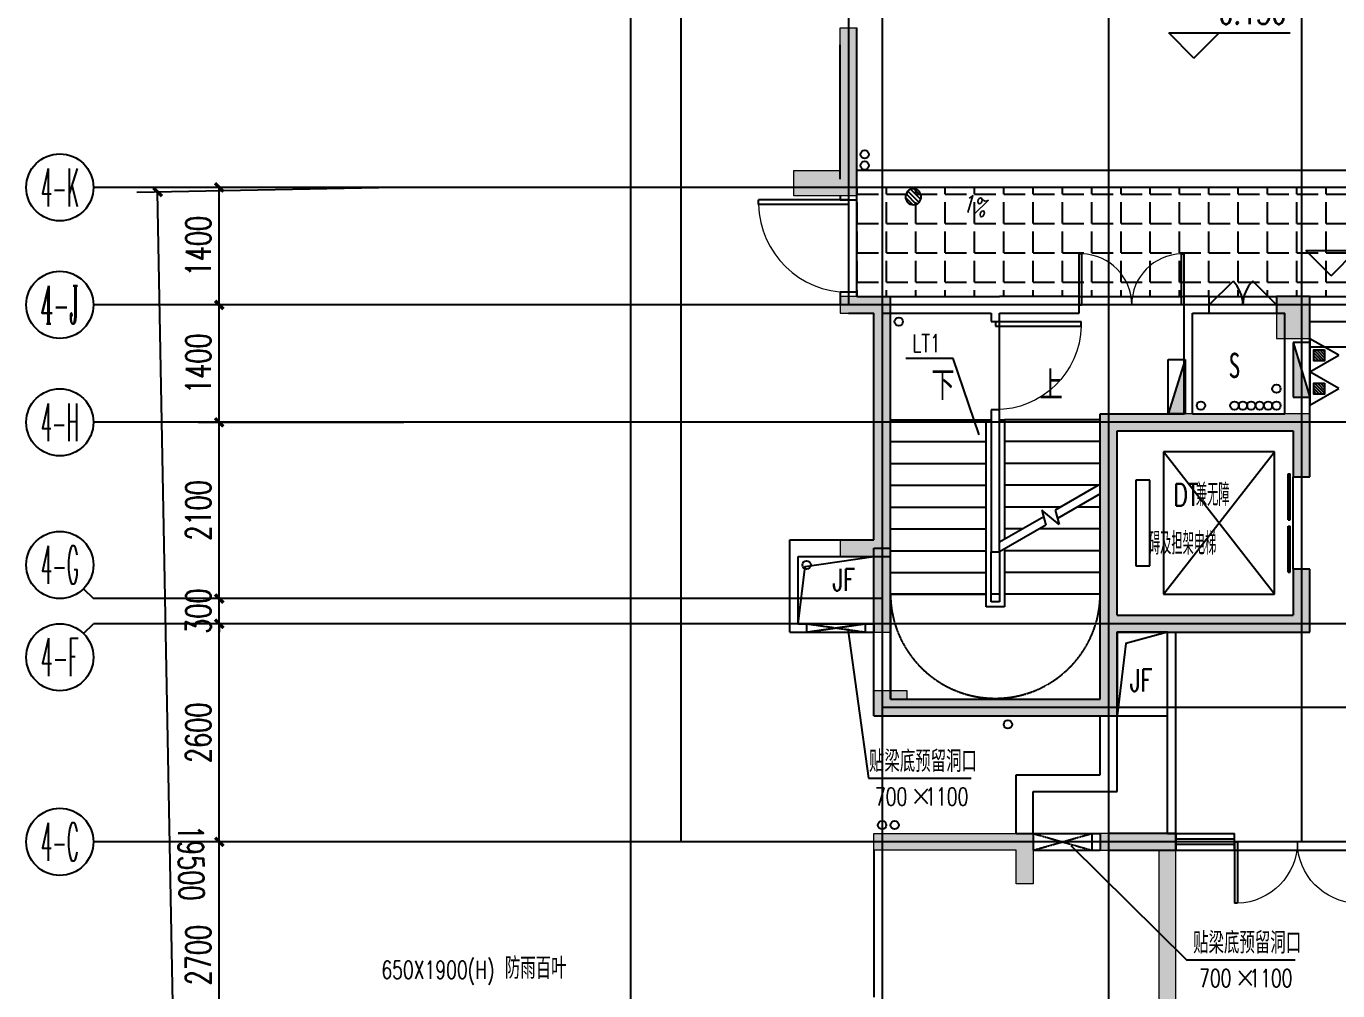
# Model space of a CAD drawing. Extents: x 184967 to 628822, y -100826 to 121332.
# Drawn here: x 185559 to 201190, y 104057 to 115553 of the extents above; entities that cross this region are included whole.
import ezdxf
from ezdxf.enums import TextEntityAlignment as Align

# ---------------------------------------------------------------- set-up
doc = ezdxf.new("R2010")
doc.units = 0
doc.header["$MEASUREMENT"] = 0
doc.linetypes.add('DASH', pattern=[0.35, 0.25, -0.1])
doc.linetypes.add('DOTE', pattern=[2.42, 2, -0.2, 0.02, -0.2])
for name, color, linetype in [('1-涂料1', 251, 'Continuous'), ('AXIS', 3, 'Continuous'), ('AXIS_TEXT', 7, 'Continuous'), ('DIM_ELEV', 3, 'Continuous'), ('DIM_LEAD', 3, 'Continuous'), ('DIM_SYMB', 3, 'Continuous'), ('Dote', 1, 'DOTE'), ('EQUIP_地漏', 7, 'Continuous'), ('EQUIP_消火栓', 7, 'Continuous'), ('EQUIP_消防', 7, 'Continuous'), ('EVTR', 2, 'Continuous'), ('PS', 60, 'Continuous'), ('PUB_TEXT', 7, 'Continuous'), ('RomeName', 7, 'Continuous'), ('STAIR', 2, 'Continuous'), ('TEXT', 7, 'Continuous'), ('VPIPE-凝结', 150, 'TG_N'), ('VPIPE-压力雨', 60, 'TG_J3'), ('VPIPE-废水', 31, 'TG_F'), ('VPIPE-消防中', 1, 'TG_XD'), ('VPIPE-消防高', 11, 'TG_XG'), ('VPIPE-直饮', 140, 'TG_Y'), ('VPIPE-给水', 3, 'TG_J'), ('VPIPE-给水中', 72, 'TG_J1'), ('VPIPE-给水高', 91, 'TG_J2'), ('VPIPE-雨水', 4, 'TG_Y'), ('WALL', 145, 'Continuous'), ('WINDOW', 141, 'Continuous'), ('看线', 67, 'Continuous')]:
    doc.layers.add(name, color=color, linetype=linetype)
doc.layers.add('4#6#-col-2F~31F$0$COLU', color=7, linetype='Continuous', lineweight=0)
doc.layers.add('4#6#-col-2F~31F$0$COLU_HATCH', color=251, linetype='Continuous', lineweight=0)
doc.styles.add('-宋体', font='', dxfattribs={"width": 0.7})
doc.styles.add('_TCH_AXIS', font='COMPLEX', dxfattribs={"bigfont": 'GBCBIG'})
doc.styles.add('_TCH_DIM', font='SIMPLEX', dxfattribs={"bigfont": 'GBCBIG'})
doc.styles.add('_TCH_DIM_T3', font='SIMPLEX', dxfattribs={"width": 0.705882, "bigfont": 'GBCBIG'})
doc.styles.add('COMPLEX', font='COMPLEX')
doc.styles.add('HZ', font='rs.shx', dxfattribs={"width": 0.8, "bigfont": 'hztxt.shx'})
doc.styles.add('TG_LINETYPE', font='GBXWXT', dxfattribs={"width": 0.7, "height": 3, "bigfont": 'GBCBIG'})
doc.styles.add('宋体', font='romans.shx', dxfattribs={"height": 2, "bigfont": 'gbcbig.shx'})
doc.styles.get('-宋体').set_extended_font_data('SimSun')
doc.linetypes.add('TG_F', pattern='A,3,-0.34,["F",TG_LINETYPE,S=0.1,R=0,X=-0.2,Y=-0.08],0', length=3.34)
doc.linetypes.add('TG_J', pattern='A,3,-0.34,["J",TG_LINETYPE,S=0.1,R=0,X=-0.2,Y=-0.08],0', length=3.34)
doc.linetypes.add('TG_J1', pattern='A,3,-0.6,["J1",TG_LINETYPE,S=0.1,R=0,X=-0.52,Y=-0.08],0', length=3.6)
doc.linetypes.add('TG_J2', pattern='A,3,-0.34,["J2",TG_LINETYPE,S=0.1,R=0,X=-0.28,Y=-0.08],0', length=3.34)
doc.linetypes.add('TG_J3', pattern='A,3,-0.34,["J3",TG_LINETYPE,S=0.1,R=0,X=-0.28,Y=-0.08],0', length=3.34)
doc.linetypes.add('TG_N', pattern='A,3,-0.34,["N",TG_LINETYPE,S=0.1,R=0,X=-0.23,Y=-0.08],0', length=3.34)
doc.linetypes.add('TG_XD', pattern='A,3,-0.34,["XD",TG_LINETYPE,S=0.1,R=0,X=-0.3,Y=-0.08],0', length=3.34)
doc.linetypes.add('TG_XG', pattern='A,3,-0.5,["XG",TG_LINETYPE,S=0.1,R=0,X=-0.4,Y=-0.18],0', length=3.5)
doc.linetypes.add('TG_Y', pattern='A,3,-0.34,["Y",TG_LINETYPE,S=0.1,R=0,X=-0.23,Y=-0.08],0', length=3.34)
doc.dimstyles.new('_TCH_ARCH&&100', dxfattribs={"dimtxt": 297.5, "dimasz": 100, "dimexe": 250, "dimexo": 300, "dimgap": 100, "dimtad": 1, "dimdec": 0, "dimzin": 0, "dimdsep": 46, "dimtxsty": '_TCH_DIM_T3', "dimblk": 'ARCHTICK', "dimcen": 0.09, "dimclrt": 7, "dimazin": 2, "dimtfac": 1, "dimtdec": 0, "dimtix": 1, "dimtmove": 2, "dimatfit": 3, "dimfxl": 0, "dimtolj": 1, "dimtzin": 0, "dimarcsym": 0})

# ---------------------------------------------------------------- blocks, each defined once
blk = doc.blocks.new('_AXISO')
blk.add_circle((0, 0), 0.5)
at = {"layer": 'AXIS_TEXT', "style": 'COMPLEX', "width": 1.041667}
blk.add_attdef('A', text='', height=0.56, dxfattribs=at).set_placement((-0.25, -0.28), (0.25, -0.28), align=Align.FIT)
blk = doc.blocks.new('_ArchTick')
at = {"color": 0, "linetype": 'ByBlock', "const_width": 0.4}
blk.add_lwpolyline([(-0.5, -0.5), (0.5, 0.5)], dxfattribs=at)
blk = doc.blocks.new('*D852')
at = {"layer": 'AXIS', "color": 0, "lineweight": -2, "transparency": 16777216}
for p, q in [((189759, 113627), (186875, 113573)), ((187425, 97577), (187125, 113577)), ((190059, 97627), (187175, 97573))]:
    blk.add_line(p, q, dxfattribs=at)
at = {"layer": 'Defpoints', "color": 0, "transparency": 16777216}
for p in [(187125, 113577), (190059, 113632), (190359, 97632)]:
    blk.add_point(p, dxfattribs=at)
at = {"layer": 'AXIS', "color": 0, "lineweight": -2, "transparency": 16777216, "xscale": 100, "yscale": 100, "zscale": 100}
for p, rotation in [((187125, 113577), 91.07416999838472), ((187425, 97577), 271.0741699983847)]:
    blk.add_blockref('_ArchTick', p, dxfattribs=dict(at, rotation=rotation))
at = {"layer": 'AXIS', "color": 7, "transparency": 16777216, "insert": (187524, 105582), "char_height": 297.5, "attachment_point": 5, "rotation": 271.0742, "style": '_TCH_DIM_T3'}
blk.add_mtext('\\A1;19500', dxfattribs=at)
blk = doc.blocks.new('*D855')
at = {"layer": 'AXIS', "color": 0, "lineweight": -2, "transparency": 16777216}
for p, q in [((190059, 105832), (187609, 105832)), ((187859, 103132), (187859, 105832)), ((190059, 103132), (187609, 103132))]:
    blk.add_line(p, q, dxfattribs=at)
at = {"layer": 'Defpoints', "color": 0, "transparency": 16777216}
for p in [(187859, 105832), (190359, 105832), (190359, 103132)]:
    blk.add_point(p, dxfattribs=at)
at = {"layer": 'AXIS', "color": 0, "lineweight": -2, "transparency": 16777216, "xscale": 100, "yscale": 100, "zscale": 100}
for p, rotation in [((187859, 105832), 90), ((187859, 103132), 270)]:
    blk.add_blockref('_ArchTick', p, dxfattribs=dict(at, rotation=rotation))
at = {"layer": 'AXIS', "color": 7, "transparency": 16777216, "insert": (187610, 104482), "char_height": 297.5, "attachment_point": 5, "rotation": 90, "style": '_TCH_DIM_T3'}
blk.add_mtext('\\A1;2700', dxfattribs=at)
blk = doc.blocks.new('*D856')
at = {"layer": 'AXIS', "color": 0, "lineweight": -2, "transparency": 16777216}
for p, q in [((190059, 108432), (187609, 108432)), ((187859, 105832), (187859, 108432)), ((190059, 105832), (187609, 105832))]:
    blk.add_line(p, q, dxfattribs=at)
at = {"layer": 'Defpoints', "color": 0, "transparency": 16777216}
for p in [(187859, 108432), (190359, 108432), (190359, 105832)]:
    blk.add_point(p, dxfattribs=at)
at = {"layer": 'AXIS', "color": 0, "lineweight": -2, "transparency": 16777216, "xscale": 100, "yscale": 100, "zscale": 100}
for p, rotation in [((187859, 108432), 90), ((187859, 105832), 270)]:
    blk.add_blockref('_ArchTick', p, dxfattribs=dict(at, rotation=rotation))
at = {"layer": 'AXIS', "color": 7, "transparency": 16777216, "insert": (187610, 107132), "char_height": 297.5, "attachment_point": 5, "rotation": 90, "style": '_TCH_DIM_T3'}
blk.add_mtext('\\A1;2600', dxfattribs=at)
blk = doc.blocks.new('*D857')
at = {"layer": 'AXIS', "color": 0, "lineweight": -2, "transparency": 16777216}
for p, q in [((187859, 108732), (187859, 108832)), ((190059, 108732), (187609, 108732)), ((187859, 108432), (187859, 108732)), ((190059, 108432), (187609, 108432)), ((187859, 108432), (187859, 108332))]:
    blk.add_line(p, q, dxfattribs=at)
at = {"layer": 'Defpoints', "color": 0, "transparency": 16777216}
for p in [(187859, 108732), (190359, 108732), (190359, 108432)]:
    blk.add_point(p, dxfattribs=at)
at = {"layer": 'AXIS', "color": 0, "lineweight": -2, "transparency": 16777216, "xscale": 100, "yscale": 100, "zscale": 100}
for p, rotation in [((187859, 108732), 270), ((187859, 108432), 90)]:
    blk.add_blockref('_ArchTick', p, dxfattribs=dict(at, rotation=rotation))
at = {"layer": 'AXIS', "color": 7, "transparency": 16777216, "insert": (187610, 108582), "char_height": 297.5, "attachment_point": 5, "rotation": 90, "style": '_TCH_DIM_T3'}
blk.add_mtext('\\A1;300', dxfattribs=at)
blk = doc.blocks.new('*D858')
at = {"layer": 'AXIS', "color": 0, "lineweight": -2, "transparency": 16777216}
for p, q in [((190059, 110832), (187609, 110832)), ((187859, 108732), (187859, 110832)), ((190059, 108732), (187609, 108732))]:
    blk.add_line(p, q, dxfattribs=at)
at = {"layer": 'Defpoints', "color": 0, "transparency": 16777216}
for p in [(187859, 110832), (190359, 110832), (190359, 108732)]:
    blk.add_point(p, dxfattribs=at)
at = {"layer": 'AXIS', "color": 0, "lineweight": -2, "transparency": 16777216, "xscale": 100, "yscale": 100, "zscale": 100}
for p, rotation in [((187859, 110832), 90), ((187859, 108732), 270)]:
    blk.add_blockref('_ArchTick', p, dxfattribs=dict(at, rotation=rotation))
at = {"layer": 'AXIS', "color": 7, "transparency": 16777216, "insert": (187610, 109782), "char_height": 297.5, "attachment_point": 5, "rotation": 90, "style": '_TCH_DIM_T3'}
blk.add_mtext('\\A1;2100', dxfattribs=at)
blk = doc.blocks.new('*D859')
at = {"layer": 'AXIS', "color": 0, "lineweight": -2, "transparency": 16777216}
for p, q in [((190059, 112232), (187609, 112232)), ((187859, 110832), (187859, 112232)), ((190059, 110832), (187609, 110832))]:
    blk.add_line(p, q, dxfattribs=at)
at = {"layer": 'Defpoints', "color": 0, "transparency": 16777216}
for p in [(187859, 112232), (190359, 112232), (190359, 110832)]:
    blk.add_point(p, dxfattribs=at)
at = {"layer": 'AXIS', "color": 0, "lineweight": -2, "transparency": 16777216, "xscale": 100, "yscale": 100, "zscale": 100}
for p, rotation in [((187859, 112232), 90), ((187859, 110832), 270)]:
    blk.add_blockref('_ArchTick', p, dxfattribs=dict(at, rotation=rotation))
at = {"layer": 'AXIS', "color": 7, "transparency": 16777216, "insert": (187610, 111532), "char_height": 297.5, "attachment_point": 5, "rotation": 90, "style": '_TCH_DIM_T3'}
blk.add_mtext('\\A1;1400', dxfattribs=at)
blk = doc.blocks.new('*D860')
at = {"layer": 'AXIS', "color": 0, "lineweight": -2, "transparency": 16777216}
for p, q in [((190059, 113632), (187609, 113632)), ((187859, 112232), (187859, 113632)), ((190059, 112232), (187609, 112232))]:
    blk.add_line(p, q, dxfattribs=at)
at = {"layer": 'Defpoints', "color": 0, "transparency": 16777216}
for p in [(187859, 113632), (190359, 113632), (190359, 112232)]:
    blk.add_point(p, dxfattribs=at)
at = {"layer": 'AXIS', "color": 0, "lineweight": -2, "transparency": 16777216, "xscale": 100, "yscale": 100, "zscale": 100}
for p, rotation in [((187859, 113632), 90), ((187859, 112232), 270)]:
    blk.add_blockref('_ArchTick', p, dxfattribs=dict(at, rotation=rotation))
at = {"layer": 'AXIS', "color": 7, "transparency": 16777216, "insert": (187610, 112932), "char_height": 297.5, "attachment_point": 5, "rotation": 90, "style": '_TCH_DIM_T3'}
blk.add_mtext('\\A1;1400', dxfattribs=at)
blk = doc.blocks.new('$DorLib2D$00000001')
for p, q in [((0.45, 0.975), (0.5, 0.975)), ((0.45, 0), (0.45, 0.975)), ((0.5, 0), (0.5, 0.975)), ((0.5, 0), (0.45, 0))]:
    blk.add_line(p, q)
at = {"lineweight": 13}
blk.add_arc((0.475, 0), 0.975, 91.4693, 180, dxfattribs=at)
blk = doc.blocks.new('$TwtSys$00000141')
for p, q in [((-94, 8), (-10, 92)), ((-94, 8), (-10, 92)), ((-87, -35), (35, 87)), ((-87, -35), (35, 87)), ((-66, -66), (66, 66)), ((-66, -66), (66, 66)), ((-32, -87), (88, 33)), ((-32, -87), (88, 33)), ((11, -92), (92, -11)), ((11, -92), (92, -11))]:
    blk.add_line(p, q)
blk.add_circle((0, 0), 94)
blk.add_circle((0, 0), 94)
blk = doc.blocks.new('$TwtSys$00000434')
for p, q in [((-0.5, 0.5), (-0.5, -0.5)), ((-0.5, -0.5), (0.5, 0.5)), ((0.5, 0.5), (-0.5, 0.5)), ((0.5, -0.5), (0.5, 0.5)), ((-0.5, -0.5), (0.5, -0.5))]:
    blk.add_line(p, q)
blk.add_solid([(0.5, -0.5), (0.5, 0.5), (-0.5, -0.5)])
blk = doc.blocks.new('$ATTACHMENT$00000214')
h = blk.add_hatch()
h.set_pattern_fill('ANSI31', color=256, scale=200, style=0)
h.set_pattern_definition([(45, (-38543.802, -6842.639), (-17.67767, 17.67767), [])])
h.paths.add_polyline_path([(-65, 2), (65, 2), (65, -128), (-65, -128)])
for points in [[(0, 172), (-198, -172), (198, -172)], [(-65, 2), (65, 2), (65, -128), (-65, -128)]]:
    blk.add_lwpolyline(points, close=True)
blk = doc.blocks.new('QRDESGR')
at = {"layer": 'EQUIP_消火栓', "xscale": 650, "yscale": 200, "zscale": 650, "rotation": 270}
blk.add_blockref('$TwtSys$00000434', (1378699, 1257848), dxfattribs=at)
at = {"layer": 'EQUIP_消防', "rotation": 270}
for p in [(1378971, 1258022), (1378971, 1257625)]:
    blk.add_blockref('$ATTACHMENT$00000214', p, dxfattribs=at)
blk = doc.blocks.new('$DORLIB2D$00000127')
at = {"color": 0}
for points in [[(-0.533, 0.795), (-0.533, 0.69)], [(-0.033, 0.795), (-0.533, 0.795)], [(-0.033, 0.795), (-0.033, 0.69)], [(0.533, 0.795), (0.033, 0.795)], [(0.033, 0.795), (0.033, 0.69)], [(0.533, 0.795), (0.533, 0.69)], [(-0.033, 0.69), (-0.533, 0.69)], [(0.533, 0.69), (0.033, 0.69)], [(0.5, 0.5), (-0.5, 0.5)]]:
    blk.add_lwpolyline(points, dxfattribs=at)
blk = doc.blocks.new('$DorLib2D$00000116')
at = {"color": 0}
for p, q in [((-0.5, 0), (-0.146, 0.354)), ((0.5, 0), (0.146, 0.354))]:
    blk.add_line(p, q, dxfattribs=at)
for centre, start, end in [((-0.5, 0), 0, 45), ((0.5, 0), 135, 180)]:
    blk.add_arc(centre, 0.5, start, end, dxfattribs=at)
blk = doc.blocks.new('$DorLib2D$00000002')
for p, q in [((-0.5, 0), (-0.5, 0.4875)), ((-0.475, 0.4875), (-0.5, 0.4875)), ((-0.475, 0), (-0.475, 0.4875)), ((0.475, 0), (0.475, 0.4875)), ((0.475, 0.4875), (0.5, 0.4875)), ((0.5, 0), (0.5, 0.4875)), ((-0.5, 0), (-0.475, 0)), ((0.5, 0), (0.475, 0))]:
    blk.add_line(p, q)
at = {"lineweight": 13}
for centre, start, end in [((-0.4875, 0), 0, 88.53072), ((0.4875, 0), 91.46928, 180)]:
    blk.add_arc(centre, 0.4875, start, end, dxfattribs=at)
blk = doc.blocks.new('$DorLib2D$00000114')
at = {"color": 0}
blk.add_line((0.5, 0), (-0.207, 0.707), dxfattribs=at)
blk.add_arc((0.5, 0), 1, 135, 180, dxfattribs=at)
blk = doc.blocks.new('$WINLIB2D$00000001')
at = {"color": 0}
for points in [[(-0.5, 0.5), (-0.5, -0.5)], [(-0.5, 0.5), (0.5, 0.5)], [(0.5, -0.5), (0.5, 0.5)], [(0.5, 0.167), (-0.5, 0.167)], [(0.5, -0.167), (-0.5, -0.167)], [(-0.5, -0.5), (0.5, -0.5)]]:
    blk.add_lwpolyline(points, dxfattribs=at)
blk = doc.blocks.new('1层核心筒')
at = {"layer": '1-涂料1'}
h = blk.add_hatch(dxfattribs=at)
h.set_pattern_fill('ANGLE', color=256, scale=100, style=0)
h.set_pattern_definition([(0, (-1026563, -162008), (0, 349.25), [254, -95.25]), (90, (-1026563, -162008), (-349.25, 2e-14), [254, -95.25])])
h.paths.add_polyline_path([(13200, -1500), (0, -1500), (0, -200), (13200, -200)])
at = {"layer": 'DIM_ELEV'}
for p, q in [((4017, 1341), (3717, 1641)), ((3717, 1641), (5165, 1641)), ((4017, 1341), (4317, 1641)), ((5652, -1253), (5352, -953)), ((5352, -953), (6800, -953)), ((5652, -1253), (5952, -953)), ((6513, -5200), (6213, -4900)), ((6213, -4900), (7660, -4900)), ((6513, -5200), (6813, -4900))]:
    blk.add_line(p, q, dxfattribs=at)
at = {"layer": 'DIM_SYMB'}
for points in [[(10258, 1060, 0, 0, 0), (10258, 1906, 80, 0, 0), (10258, 2206, 0, 0, 0)], [(6617, -2237, 0, 0, 0), (6617, -1565, 80, 0, 0), (6617, -1265, 0, 0, 0)], [(1000, -2840, 0, 0, 0), (1000, -5675, 0, 0, 0), (2300, -5675, 0, 0, 0), (2300, -4570, 80, 0, 0), (2300, -4270, 0, 0, 0)], [(2300, -2840, 0, 0, 0), (2300, -3710, 80, 0, 0), (2300, -4010, 0, 0, 0)], [(11300, -2840, 0, 0, 0), (11300, -3710, 80, 0, 0), (11300, -4010, 0, 0, 0)], [(12600, -2840, 0, 0, 0), (12600, -5675, 0, 0, 0), (11300, -5675, 0, 0, 0), (11300, -4570, 80, 0, 0), (11300, -4270, 0, 0, 0)]]:
    blk.add_lwpolyline(points, format="xyseb", dxfattribs=at)
at = {"layer": 'EVTR'}
for p, q in [((4975, -3350), (3655, -3350)), ((3655, -3350), (3655, -5050)), ((3655, -5050), (4975, -3350)), ((4975, -5050), (3655, -3350)), ((4975, -5050), (4975, -3350)), ((8625, -5050), (8625, -3350)), ((8625, -3350), (9945, -3350)), ((9945, -5050), (8625, -3350)), ((8625, -5050), (9945, -3350)), ((9945, -3350), (9945, -5050)), ((3490, -3690), (3325, -3690)), ((3325, -3690), (3325, -4710)), ((3490, -4710), (3490, -3690)), ((10110, -4710), (10110, -3690)), ((10110, -3690), (10275, -3690)), ((10275, -3690), (10275, -4710)), ((3325, -4710), (3490, -4710)), ((10275, -4710), (10110, -4710)), ((3655, -5050), (4975, -5050)), ((9945, -5050), (8625, -5050))]:
    blk.add_line(p, q, dxfattribs=at)
at = {"layer": 'PS'}
for points in [[(1498, -600, 0, 0, 0), (1174, -502, 80, 0, 0), (887, -416, 0, 0, 0)], [(11588, -616, 0, 0, 0), (11912, -518, 80, 0, 0), (12200, -431, 0, 0, 0)]]:
    blk.add_lwpolyline(points, format="xyseb", dxfattribs=at)
at = {"layer": 'STAIR'}
for p, q in [((9600, 0), (9600, 2100)), ((9600, 2100), (11100, 2100)), ((9650, 0), (9650, 2100)), ((11050, 2100), (11050, 0)), ((11100, 2100), (11100, 0)), ((9650, 1800), (11050, 1800)), ((9650, 1500), (11050, 1500)), ((9650, 1200), (11050, 1200)), ((11100, 0), (9600, 0)), ((5400, -1500), (8200, -1500)), ((5400, -1800), (8200, -1800)), ((5400, -2100), (8200, -2100)), ((400, -2970), (1540, -2970)), ((1540, -2970), (1600, -2970)), ((1540, -5200), (1540, -2970)), ((1700, -2970), (1760, -2970)), ((2900, -2970), (1760, -2970)), ((1760, -2970), (1760, -4394)), ((11900, -2970), (10700, -2970)), ((11840, -2970), (11840, -5200)), ((12000, -2970), (13200, -2970)), ((12060, -5200), (12060, -2970)), ((400, -3230), (1540, -3230)), ((2900, -3230), (1760, -3230)), ((11840, -3230), (10700, -3230)), ((12060, -3230), (13200, -3230)), ((400, -3490), (1540, -3490)), ((2900, -3490), (1760, -3490)), ((11840, -3490), (10700, -3490)), ((12060, -3490), (13200, -3490)), ((400, -3750), (1540, -3750)), ((2875, -3750), (1760, -3750)), ((2900, -3736), (2364, -4045)), ((11840, -3750), (10700, -3750)), ((11900, -3736), (11364, -4045)), ((12060, -3750), (13200, -3750)), ((2900, -3851), (2391, -4145)), ((11900, -3851), (11391, -4145)), ((11900, -3851), (11900, -5050)), ((11900, -3851), (11900, -5140)), ((12000, -5140), (12000, -3851)), ((400, -4010), (1540, -4010)), ((2425, -4010), (1760, -4010)), ((2411, -4217), (2205, -4045)), ((2205, -4045), (2253, -4225)), ((2364, -4045), (2411, -4217)), ((2900, -4010), (2625, -4010)), ((11425, -4010), (10700, -4010)), ((11411, -4217), (11205, -4045)), ((11205, -4045), (11253, -4225)), ((11364, -4045), (11411, -4217)), ((11840, -4010), (11625, -4010)), ((12060, -4010), (13200, -4010)), ((2226, -4125), (1700, -4429)), ((11226, -4125), (10700, -4429)), ((400, -4270), (1540, -4270)), ((2253, -4225), (1700, -4544)), ((1975, -4270), (1760, -4270)), ((2900, -4270), (2175, -4270)), ((11253, -4225), (10700, -4544)), ((10975, -4270), (10700, -4270)), ((11840, -4270), (11175, -4270)), ((12060, -4270), (13200, -4270)), ((400, -4530), (1540, -4530)), ((1760, -4510), (1760, -5200)), ((2900, -4530), (1760, -4530)), ((11840, -4530), (10725, -4530)), ((12060, -4530), (13200, -4530)), ((1600, -5140), (1600, -4544)), ((1700, -4544), (1700, -5050)), ((1700, -4544), (1700, -5140)), ((400, -4790), (1540, -4790)), ((2900, -4790), (1760, -4790)), ((11840, -4790), (10700, -4790)), ((12060, -4790), (13200, -4790)), ((400, -5050), (1540, -5050)), ((400, -5050), (400, -6300)), ((1540, -5050), (400, -5050)), ((1700, -5050), (1600, -5050)), ((1700, -5140), (1600, -5140)), ((2900, -5050), (1760, -5050)), ((2900, -5050), (1760, -5050)), ((11840, -5050), (10700, -5050)), ((10700, -5050), (10700, -6300)), ((11840, -5050), (10700, -5050)), ((11900, -5050), (12000, -5050)), ((11900, -5140), (12000, -5140)), ((12060, -5050), (13200, -5050)), ((13200, -5050), (12060, -5050)), ((13200, -6300), (13200, -5050)), ((1760, -5200), (1540, -5200)), ((11840, -5200), (12060, -5200))]:
    blk.add_line(p, q, dxfattribs=at)
at = {"layer": 'STAIR', "linetype": 'DASH'}
for centre in [(1650, -5040), (11950, -5040)]:
    blk.add_arc(centre, 1250, 180, 360, dxfattribs=at)
at = {"layer": 'WALL'}
for p, q in [((7700, 0), (8300, 0)), ((7700, 0), (7700, -200)), ((8300, 0), (9300, 0)), ((9300, 0), (9300, -200)), ((7700, -200), (8200, -200)), ((8200, -200), (8200, -300)), ((8200, -300), (8400, -300)), ((8400, -300), (8400, -200)), ((8400, -200), (9300, -200)), ((8400, -1350), (8200, -1350)), ((8200, -1350), (8200, -1600)), ((8400, -1500), (8400, -1350)), ((300, -1500), (1700, -1500)), ((300, -1500), (300, -1700)), ((2650, -1500), (1700, -1500)), ((2650, -1700), (2650, -1500)), ((4200, -1500), (3900, -1500)), ((3900, -1700), (3900, -1500)), ((4200, -1700), (4200, -1500)), ((5400, -1500), (5000, -1500)), ((5000, -1500), (5000, -1700)), ((5400, -3000), (5400, -1500)), ((8600, -1500), (8400, -1500)), ((8600, -1500), (8400, -1500)), ((8600, -1600), (8600, -1500)), ((8600, -1700), (8600, -1500)), ((9300, -1500), (9200, -1500)), ((9200, -1500), (9200, -1700)), ((9300, -1700), (9300, -1500)), ((10200, -1500), (10100, -1500)), ((10100, -1500), (10100, -1700)), ((10300, -1500), (10200, -1500)), ((10300, -1700), (10300, -1500)), ((13300, -1500), (11550, -1500)), ((11550, -1500), (11550, -1700)), ((13300, -1700), (13300, -1500)), ((300, -1700), (1600, -1700)), ((1600, -1700), (1600, -1800)), ((1700, -1800), (1700, -1700)), ((1700, -1700), (2650, -1700)), ((3900, -2900), (3900, -1700)), ((4000, -2900), (4000, -1700)), ((4000, -1700), (4200, -1700)), ((5000, -1700), (5100, -1700)), ((5100, -2900), (5100, -1700)), ((8200, -3000), (8200, -1600)), ((8400, -2900), (8400, -1700)), ((8400, -1700), (8600, -1700)), ((9200, -2900), (9200, -1700)), ((9300, -2900), (9300, -1700)), ((10100, -2900), (10100, -1700)), ((10200, -2900), (10200, -1700)), ((10200, -1700), (10300, -1700)), ((11550, -1700), (13300, -1700)), ((1600, -1800), (1700, -1800)), ((12080, -2750), (11900, -2750)), ((11900, -3851), (11900, -2750)), ((12080, -2850), (12080, -2750)), ((13200, -2750), (13130, -2750)), ((13130, -2750), (13130, -2850)), ((13200, -2850), (13200, -2750)), ((1700, -2850), (1600, -2850)), ((1600, -2850), (1600, -4544)), ((1700, -4544), (1700, -2850)), ((2900, -2900), (3900, -2900)), ((2900, -5400), (2900, -2900)), ((4000, -2900), (5100, -2900)), ((8400, -2900), (9200, -2900)), ((9300, -2900), (10100, -2900)), ((10200, -2900), (10700, -2900)), ((10700, -5500), (10700, -2900)), ((12000, -2850), (12080, -2850)), ((12000, -3851), (12000, -2850)), ((13130, -2850), (13200, -2850)), ((3100, -3100), (3900, -3100)), ((3100, -5300), (3100, -3100)), ((3900, -3100), (5200, -3100)), ((5200, -3100), (5200, -3650)), ((5400, -3650), (5400, -3000)), ((8200, -3000), (8200, -3650)), ((8400, -3650), (8400, -3100)), ((8400, -3100), (9300, -3100)), ((9300, -3100), (10200, -3100)), ((10200, -3100), (10500, -3100)), ((10500, -5300), (10500, -3100)), ((5200, -3650), (5400, -3650)), ((8200, -3650), (8400, -3650)), ((11900, -3851), (12000, -3851)), ((200, -6500), (200, -4500)), ((200, -4500), (400, -4500)), ((400, -6300), (400, -4500)), ((13200, -6400), (13200, -4400)), ((13200, -4400), (13400, -4400)), ((13400, -6400), (13400, -4400)), ((1600, -4544), (1700, -4544)), ((5400, -4750), (5200, -4750)), ((5200, -4750), (5200, -5300)), ((5400, -5500), (5400, -4750)), ((8400, -4750), (8200, -4750)), ((8200, -4750), (8200, -5500)), ((8400, -5300), (8400, -4750)), ((3100, -5300), (5200, -5300)), ((8400, -5300), (10500, -5300)), ((2900, -6300), (2900, -5400)), ((3100, -5500), (5400, -5500)), ((3100, -6500), (3100, -5500)), ((8200, -5500), (10700, -5500)), ((400, -6300), (2900, -6300)), ((13200, -6400), (13400, -6400)), ((200, -6500), (3100, -6500)), ((3800, -7900), (3000, -7900)), ((3000, -7900), (3000, -8100)), ((3800, -8100), (3800, -7900)), ((6700, -8100), (6700, -7900)), ((3000, -8100), (3800, -8100))]:
    blk.add_line(p, q, dxfattribs=at)
at = {"layer": 'WINDOW'}
for p, q in [((2650, -1500), (3900, -1500)), ((4200, -1500), (5000, -1500)), ((4400, -1500), (5000, -1500)), ((9200, -1500), (8600, -1500)), ((8600, -1500), (9200, -1500)), ((10100, -1500), (9300, -1500)), ((9300, -1500), (10100, -1500)), ((10300, -1500), (11550, -1500)), ((4200, -1700), (5000, -1700)), ((4400, -1700), (5000, -1700)), ((8600, -1700), (9200, -1700)), ((9300, -1700), (10100, -1700)), ((1700, -2850), (1700, -1800)), ((13130, -2750), (12080, -2750)), ((4500, -8100), (6000, -8100))]:
    blk.add_line(p, q, dxfattribs=at)
at = {"layer": '看线'}
blk.add_line((7700, -200), (0, -200), dxfattribs=at)
at = {"layer": '看线', "linetype": 'DASH'}
blk.add_lwpolyline([(11100, 0), (9600, 0), (9600, 1000), (11100, 1000)], close=True, dxfattribs=at)
at = {"layer": '看线'}
for points in [[(7700, 0), (0, 0)], [(9300, 0), (9700, 0), (9700, -200)], [(11000, -200), (11000, 0), (13200, 0)], [(9300, -200), (9700, -200)], [(11000, -200), (13200, -200)]]:
    blk.add_lwpolyline(points, dxfattribs=at)
blk.add_blockref('QRDESGR', (-1373399, -1260223))
at = {"layer": 'EQUIP_地漏', "xscale": -1, "rotation": 180}
blk.add_blockref('$TwtSys$00000141', (673, -312), dxfattribs=at)
at = {"layer": 'EQUIP_地漏', "rotation": 180}
blk.add_blockref('$TwtSys$00000141', (12414, -328), dxfattribs=at)
at = {"layer": 'WINDOW'}
for name, p, xscale, yscale, zscale, rotation in [('$DorLib2D$00000001', (8300, -825), 1050, -1050, 1050, 90.00000000032905), ('$DorLib2D$00000001', (1650, -2325), 1050, -1050, 1050, 90), ('$DorLib2D$00000001', (12605, -2800), -1050, -1050, -1050, 180), ('$DORLIB2D$00000127', (5300, -4200), -1100, 200, -1100, 90), ('$DORLIB2D$00000127', (8300, -4200), -1100, -200, -1100, 90)]:
    blk.add_blockref(name, p, dxfattribs=dict(at, xscale=xscale, yscale=yscale, zscale=zscale, rotation=rotation))
for name, p, xscale, yscale, zscale in [('$DorLib2D$00000002', (3275, -1600), 1250, 1250, 1250), ('$DorLib2D$00000002', (10925, -1600), -1250, 1250, -1250), ('$DorLib2D$00000114', (8900, -1600), -600, 600, -600), ('$DorLib2D$00000116', (4600, -1600), 800, 800, 800), ('$DorLib2D$00000116', (9700, -1600), -800, 800, -800), ('$WINLIB2D$00000001', (4150, -8000), 700, 200, 700), ('$WINLIB2D$00000001', (6350, -8000), -700, 200, -700), ('$DorLib2D$00000002', (5250, -8000), 1500, -1500, 1500)]:
    blk.add_blockref(name, p, dxfattribs=dict(at, xscale=xscale, yscale=yscale, zscale=zscale))
at = {"layer": 'PUB_TEXT'}
for s, height, style, width, p in [('-0.150', 297.5, '_TCH_DIM', 0.705882, (4075, 1746)), ('0.450', 297.5, '_TCH_DIM', 0.705882, (5930, -848)), ('下', 350, 'HZ', 0.8, (886, -2735)), ('上', 350, 'HZ', 0.8, (2175, -2735)), ('上', 350, 'HZ', 0.8, (11175, -2735)), ('下', 350, 'HZ', 0.8, (12396, -2735)), ('0.000', 297.5, '_TCH_DIM', 0.705882, (6790, -4795))]:
    blk.add_text(s, height=height, dxfattribs=dict(at, style=style, width=width)).set_placement(p)
at = {"layer": 'PUB_TEXT', "style": '_TCH_DIM'}
for s, height, p in [('下', 255, (10190, 735)), ('上', 255, (6542, -2562)), ('±', 357, (6348, -4795))]:
    blk.add_text(s, height=height, dxfattribs=at).set_placement(p)
at = {"layer": 'PUB_TEXT', "style": '_TCH_DIM', "width": 0.705882}
for rotation, p in [(343.2247, (1253, -480)), (16.7753, (11600, -566))]:
    blk.add_text('1%', height=212.5, rotation=rotation, dxfattribs=at).set_placement(p)
at = {"layer": 'RomeName', "style": '宋体', "width": 0.7}
for s, p in [('DT', (3775, -3997)), ('兼无障', (4040, -3997)), ('XDT', (9503, -4301)), ('碍及担架电梯', (3480, -4577))]:
    blk.add_text(s, height=265.8, dxfattribs=at).set_placement(p)
at = {"layer": 'TEXT', "width": 0.7}
for s, height, style, p in [('S', 300, '-宋体', (4428, -2471)), ('XDJ', 265.8, '宋体', (8660, -2495)), ('DJ ', 265.8, '宋体', (9554, -2495)), ('电梯厅', 265.8, '宋体', (6451, -4289))]:
    blk.add_text(s, height=height, dxfattribs=dict(at, style=style)).set_placement(p)

msp = doc.modelspace()

# ---------------------------------------------------------------- hatches: boundary and pattern name
at = {"layer": '4#6#-col-2F~31F$0$COLU_HATCH'}
for points in [[(195458.6, 115532.2), (195458.6, 113532.2), (194708.6, 113532.2), (194708.6, 113832.2), (195258.6, 113832.2), (195258.6, 115532.2)], [(195858.6, 108332.2), (195858.6, 112332.2), (195258.6, 112332.2), (195258.6, 112132.2), (195658.6, 112132.2), (195658.6, 109432.2), (195258.6, 109432.2), (195258.6, 109232.2), (195658.6, 109232.2), (195658.6, 108332.2)], [(200858.6, 112332.2), (200458.6, 112332.2), (200458.6, 111832.2), (200858.6, 111832.2)], [(195658.6, 107332.2), (198558.6, 107332.2), (198558.6, 108332.2), (200858.6, 108332.2), (200858.6, 109082.2), (200658.6, 109082.2), (200658.6, 108532.2), (198558.6, 108532.2), (198558.6, 110732.2), (200658.6, 110732.2), (200658.6, 110182.2), (200858.6, 110182.2), (200858.6, 110932.2), (198358.6, 110932.2), (198358.6, 107532.2), (196058.6, 107532.2), (196058.6, 107632.2), (195658.6, 107632.2)], [(197358.6, 105732.2), (195658.6, 105732.2), (195658.6, 105932.2), (197558.6, 105932.2), (197558.6, 105332.2), (197358.6, 105332.2)], [(198358.6, 105932.2), (198358.6, 105732.2), (199058.6, 105732.2), (199058.6, 103232.2), (198458.6, 103232.2), (198458.6, 103032.2), (199258.6, 103032.2), (199258.6, 105932.2)]]:
    msp.add_hatch(color=252, dxfattribs=at).paths.add_polyline_path(points)

# ---------------------------------------------------------------- linework, layer by layer
at = {"layer": '4#6#-col-2F~31F$0$COLU', "color": 6}
for points in [[(195458.6, 115532.2), (195458.6, 113532.2), (194708.6, 113532.2), (194708.6, 113832.2), (195258.6, 113832.2), (195258.6, 115532.2)], [(195858.6, 108332.2), (195858.6, 112332.2), (195258.6, 112332.2), (195258.6, 112132.2), (195658.6, 112132.2), (195658.6, 109432.2), (195258.6, 109432.2), (195258.6, 109232.2), (195658.6, 109232.2), (195658.6, 108332.2)], [(200858.6, 112332.2), (200458.6, 112332.2), (200458.6, 111832.2), (200858.6, 111832.2)], [(195658.6, 107332.2), (198558.6, 107332.2), (198558.6, 108332.2), (200858.6, 108332.2), (200858.6, 109082.2), (200658.6, 109082.2), (200658.6, 108532.2), (198558.6, 108532.2), (198558.6, 110732.2), (200658.6, 110732.2), (200658.6, 110182.2), (200858.6, 110182.2), (200858.6, 110932.2), (198358.6, 110932.2), (198358.6, 107532.2), (196058.6, 107532.2), (196058.6, 107632.2), (195658.6, 107632.2)], [(197358.6, 105732.2), (195658.6, 105732.2), (195658.6, 105932.2), (197558.6, 105932.2), (197558.6, 105332.2), (197358.6, 105332.2)], [(198358.6, 105932.2), (198358.6, 105732.2), (199058.6, 105732.2), (199058.6, 103232.2), (198458.6, 103232.2), (198458.6, 103032.2), (199258.6, 103032.2), (199258.6, 105932.2)]]:
    msp.add_lwpolyline(points, close=True, dxfattribs=at)
at = {"layer": 'AXIS'}
for p, q in [((190358.6, 113632.2), (186358.6, 113632.2)), ((190358.6, 112232.2), (186358.6, 112232.2)), ((190358.6, 110832.2), (186358.6, 110832.2)), ((186241.4, 108849.4), (186358.6, 108732.2)), ((190358.6, 108732.2), (186358.6, 108732.2)), ((186241.4, 108315.1), (186358.6, 108432.2)), ((190358.6, 108432.2), (186358.6, 108432.2)), ((190358.6, 105832.2), (186358.6, 105832.2))]:
    msp.add_line(p, q, dxfattribs=at)
at = {"layer": 'DIM_LEAD'}
for p, q in [((196604.6, 111592.5), (196043.1, 111592.5)), ((196916.5, 110682.9), (196604.6, 111592.5)), ((196916.5, 110682.9), (196604.6, 111592.5)), ((195349.9, 108369.3), (195595.5, 106589.2)), ((195349.9, 108369.3), (195595.5, 106589.2)), ((195595.5, 106589.2), (196818.5, 106589.2)), ((198010.1, 105790.1), (199385.6, 104426.2)), ((198010.1, 105790.1), (199385.6, 104426.2)), ((199385.6, 104426.2), (200682.1, 104426.2))]:
    msp.add_line(p, q, dxfattribs=at)
at = {"layer": 'Dote'}
for p, q in [((192758.6, 116532.2), (192758.6, 94332.2)), ((193358.6, 116532.2), (193358.6, 105832.2)), ((195358.6, 116532.2), (195358.6, 112232.2)), ((195758.6, 116532.2), (195758.6, 94332.2)), ((198458.6, 116532.2), (198458.6, 94332.2)), ((200758.6, 116532.2), (200758.6, 105832.2)), ((211158.6, 113632.2), (190358.6, 113632.2)), ((211158.6, 112232.2), (190358.6, 112232.2)), ((211158.6, 110832.2), (190358.6, 110832.2)), ((195758.6, 108732.2), (190358.6, 108732.2)), ((206058.6, 108432.2), (190358.6, 108432.2)), ((211158.6, 107432.2), (195758.6, 107432.2)), ((211158.6, 105832.2), (190358.6, 105832.2))]:
    msp.add_line(p, q, dxfattribs=at)
at = {"layer": 'VPIPE-凝结', "linetype": 'Continuous'}
msp.add_circle((194858.6, 109132.2), 50, dxfattribs=at)
at = {"layer": 'VPIPE-压力雨', "linetype": 'Continuous'}
msp.add_circle((199958.6, 111032.2), 50, dxfattribs=at)
at = {"layer": 'VPIPE-废水', "linetype": 'Continuous'}
for centre in [(200358.6, 111032.2), (197258.7, 107232.2)]:
    msp.add_circle(centre, 50, dxfattribs=at)
at = {"layer": 'VPIPE-消防中', "linetype": 'Continuous'}
for centre in [(195957.9, 112032.2), (200458.6, 111232.2), (199558.6, 111032.2)]:
    msp.add_circle(centre, 50, dxfattribs=at)
at = {"layer": 'VPIPE-消防高', "linetype": 'Continuous'}
msp.add_circle((200458.6, 111032.2), 50, dxfattribs=at)
at = {"layer": 'VPIPE-直饮', "linetype": 'Continuous'}
for centre in [(195551.3, 114024.8), (195908.6, 106032.2)]:
    msp.add_circle(centre, 50, dxfattribs=at)
at = {"layer": 'VPIPE-给水', "linetype": 'Continuous'}
msp.add_circle((200258.6, 111032.2), 50, dxfattribs=at)
at = {"layer": 'VPIPE-给水中', "linetype": 'Continuous'}
msp.add_circle((200158.6, 111032.2), 50, dxfattribs=at)
at = {"layer": 'VPIPE-给水高', "linetype": 'Continuous'}
msp.add_circle((200058.6, 111032.2), 50, dxfattribs=at)
at = {"layer": 'VPIPE-雨水', "linetype": 'Continuous'}
for centre in [(195551.3, 113893.3), (195758.6, 106032.2)]:
    msp.add_circle(centre, 50, dxfattribs=at)
at = {"layer": 'WALL'}
for p, q in [((195458.6, 113632.2), (195458.6, 115532.2)), ((195458.6, 113632.2), (195458.6, 115532.2)), ((195258.6, 113732.2), (195258.6, 115332.2)), ((195258.6, 113732.2), (195258.6, 115332.2)), ((195258.6, 113532.2), (195258.6, 113482.2)), ((195258.6, 113482.2), (195458.6, 113482.2)), ((195458.6, 113482.2), (195458.6, 113632.2)), ((195458.6, 112382.2), (195258.6, 112382.2)), ((195258.6, 112382.2), (195258.6, 112232.2)), ((195458.6, 112332.2), (195458.6, 112382.2)), ((195458.6, 112332.2), (195758.6, 112332.2)), ((195458.6, 112332.2), (195858.6, 112332.2)), ((195858.6, 109232.2), (195858.6, 112332.2)), ((195358.6, 112132.2), (195658.6, 112132.2)), ((195658.6, 109432.2), (195658.6, 112132.2)), ((194658.6, 109432.2), (195658.6, 109432.2)), ((194658.6, 108732.2), (194658.6, 109432.2)), ((194758.6, 109232.2), (195858.6, 109232.2)), ((194758.6, 108732.2), (194758.6, 109232.2)), ((194658.6, 108632.2), (194658.6, 108732.2)), ((194758.6, 108432.2), (194758.6, 108732.2)), ((194658.6, 108332.2), (194658.6, 108632.2)), ((194658.6, 108332.2), (195658.6, 108332.2)), ((194758.6, 108432.2), (195658.6, 108432.2)), ((195658.6, 108432.2), (195658.6, 108332.2)), ((199158.6, 105932.2), (199158.6, 108332.2)), ((199158.6, 108332.2), (199258.6, 108332.2)), ((199258.6, 105932.2), (199258.6, 108332.2)), ((198358.6, 106632.2), (198358.6, 107332.2)), ((198358.6, 107332.2), (198558.6, 107332.2)), ((198558.6, 106432.2), (198558.6, 107332.2)), ((197358.6, 105932.2), (197358.6, 106632.2)), ((197358.6, 106632.2), (198358.6, 106632.2)), ((197558.6, 105932.2), (197558.6, 106432.2)), ((197558.6, 106432.2), (198558.6, 106432.2)), ((197358.6, 105932.2), (197558.6, 105932.2)), ((197558.6, 105932.2), (198358.6, 105932.2)), ((197558.6, 105932.2), (197558.6, 105732.2)), ((198358.6, 105932.2), (198358.6, 105732.2)), ((199158.6, 105932.2), (199258.6, 105932.2)), ((197558.6, 105732.2), (198358.6, 105732.2))]:
    msp.add_line(p, q, dxfattribs=at)
at = {"layer": 'WINDOW'}
msp.add_line((195458.6, 112382.2), (195458.6, 113482.2), dxfattribs=at)
at = {"layer": '看线', "linetype": 'DASH'}
for p, q in [((194858.6, 108432.2), (194858.6, 108332.2)), ((194858.6, 108332.2), (195558.6, 108432.2)), ((194858.6, 108432.2), (195558.6, 108332.2)), ((195558.6, 108432.2), (195558.6, 108332.2)), ((197558.5, 105932.2), (198258.6, 105732.2)), ((197558.6, 105732.2), (198258.6, 105932.2)), ((198258.6, 105932.2), (198258.6, 105732.2))]:
    msp.add_line(p, q, dxfattribs=at)
at = {"layer": '看线'}
msp.add_line((195658.6, 105732.2), (195658.6, 103982.2), dxfattribs=at)
for points in [[(194758.6, 108432.2), (194841.5, 109114.1), (195658.6, 109232.2)], [(199159.6, 107332.2), (199159.6, 108332.2), (198558.6, 108332.2), (198559.6, 107332.2), (199159.6, 107332.2)], [(199158.6, 108332.2), (198662.9, 108195.3), (198558.6, 107332.2)]]:
    msp.add_lwpolyline(points, dxfattribs=at)

# ---------------------------------------------------------------- block references
at = {"layer": 'AXIS'}
ref = msp.add_blockref('_AXISO', (185958.6, 113632.2), dxfattribs=dict(at, xscale=800, yscale=800, zscale=800))
ref.add_attrib('A', '4-K', dxfattribs={"layer": 'AXIS_TEXT', "height": 452.55, "style": '_TCH_AXIS', "width": 0.318182}).set_placement((185732.3, 113405.9), (186184.9, 113405.9), align=Align.FIT)
ref = msp.add_blockref('_AXISO', (185958.6, 112232.2), dxfattribs=dict(at, xscale=800, yscale=800, zscale=800))
ref.add_attrib('A', '4-J', dxfattribs={"layer": 'AXIS_TEXT', "height": 452.55, "style": '_TCH_AXIS', "width": 0.362069}).set_placement((185732.3, 112005.9), (186184.9, 112005.9), align=Align.FIT)
ref = msp.add_blockref('_AXISO', (185958.6, 110832.2), dxfattribs=dict(at, xscale=800, yscale=800, zscale=800))
ref.add_attrib('A', '4-H', dxfattribs={"layer": 'AXIS_TEXT', "height": 452.55, "style": '_TCH_AXIS', "width": 0.313433}).set_placement((185732.3, 110605.9), (186184.9, 110605.9), align=Align.FIT)
ref = msp.add_blockref('_AXISO', (185958.6, 109132.2), dxfattribs=dict(at, xscale=800, yscale=800, zscale=800))
ref.add_attrib('A', '4-G', dxfattribs={"layer": 'AXIS_TEXT', "height": 452.55, "style": '_TCH_AXIS', "width": 0.323077}).set_placement((185732.3, 108905.9), (186184.9, 108905.9), align=Align.FIT)
ref = msp.add_blockref('_AXISO', (185958.6, 108032.2), dxfattribs=dict(at, xscale=800, yscale=800, zscale=800))
ref.add_attrib('A', '4-F', dxfattribs={"layer": 'AXIS_TEXT', "height": 452.55, "style": '_TCH_AXIS', "width": 0.333333}).set_placement((185732.3, 107805.9), (186184.9, 107805.9), align=Align.FIT)
ref = msp.add_blockref('_AXISO', (185958.6, 105832.2), dxfattribs=dict(at, xscale=800, yscale=800, zscale=800))
ref.add_attrib('A', '4-C', dxfattribs={"layer": 'AXIS_TEXT', "height": 452.55, "style": '_TCH_AXIS', "width": 0.33871}).set_placement((185732.3, 105605.9), (186184.9, 105605.9), align=Align.FIT)
at = {"layer": 'EQUIP_消火栓', "xscale": 650, "yscale": -200, "zscale": 650, "rotation": 270}
msp.add_blockref('$TwtSys$00000434', (199269.1, 111257.2), dxfattribs=at)
at = {"layer": 'WALL'}
msp.add_blockref('1层核心筒', (195458.6, 113832.2), dxfattribs=at)
at = {"layer": 'WINDOW', "xscale": 1100, "yscale": 1100, "zscale": 1100, "rotation": 90}
msp.add_blockref('$DorLib2D$00000001', (195358.6, 112932.2), dxfattribs=at)

# ---------------------------------------------------------------- texts
at = {"layer": 'PUB_TEXT', "style": '_TCH_DIM', "width": 0.705882}
for s, p in [('LT1', (196118.1, 111667.5)), ('700', (195673.3, 106264.2)), ('1100', (196272.1, 106264.2)), ('650X1900(H)', (189791.2, 104199.7)), ('700', (199536.8, 104101.2)), ('1100', (200135.6, 104101.2))]:
    msp.add_text(s, height=212.5, dxfattribs=at).set_placement(p)
at = {"layer": 'PUB_TEXT', "style": '_TCH_DIM'}
for s, height, p in [('贴梁底预留洞口', 255.32, (195602.6, 106664.2)), ('×', 255.3, (196101.9, 106264.2)), ('贴梁底预留洞口', 255.32, (199466.1, 104501.2)), ('防雨百叶', 255.32, (191262.7, 104199.7)), ('×', 255.3, (199965.4, 104101.2))]:
    msp.add_text(s, height=height, dxfattribs=at).set_placement(p)
at = {"layer": 'TEXT', "style": '宋体', "width": 0.7}
for p in [(195167.3, 108822), (198711.1, 107625.5)]:
    msp.add_text('JF', height=265.82, dxfattribs=at).set_placement(p)

# ---------------------------------------------------------------- dimensions: what is measured, and where the dimension line sits
at = {"layer": 'AXIS'}
for p1, p2, distance, text, picture, middle in [((190358.6, 97632.2), (190058.6, 113632.2), 2933.9, '19500', '*D852', (187524, 105581.9)), ((190358.6, 112232.2), (190358.6, 113632.2), 2500, '1400', '*D860', (187609.8, 112932.2)), ((190358.6, 110832.2), (190358.6, 112232.2), 2500, '1400', '*D859', (187609.8, 111532.2)), ((190358.6, 108732.2), (190358.6, 110832.2), 2500, '2100', '*D858', (187609.8, 109782.2)), ((190358.6, 108432.2), (190358.6, 108732.2), 2500, '300', '*D857', (187609.8, 108582.2)), ((190358.6, 105832.2), (190358.6, 108432.2), 2500, '2600', '*D856', (187609.8, 107132.2)), ((190358.6, 103132.2), (190358.6, 105832.2), 2500, '2700', '*D855', (187609.8, 104482.2))]:
    dim = msp.add_aligned_dim(p1=p1, p2=p2, distance=distance, text=text, dimstyle='_TCH_ARCH&&100', dxfattribs=at)
    dim.commit()
    dim.dimension.update_dxf_attribs({"geometry": picture, "text_midpoint": middle})

doc.saveas('drawing.dxf')
